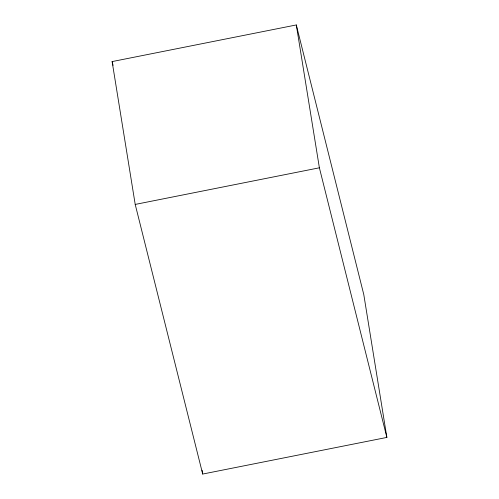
<?xml version="1.0" encoding="UTF-8"?>
<svg xmlns="http://www.w3.org/2000/svg" width="499" height="499" viewBox="0 0 499 499"><rect width="100%" height="100%" fill="white"/><g stroke="black" fill="none" stroke-linecap="round" stroke-linejoin="round"><path stroke-width="0.75" d="M112.125 61.577L296.3 24.95L363.79 294.572L386.875 437.423L202.7 474.05L135.21 204.428L112.125 61.577L113.073 65.35M135.21 204.428L319.385 167.801L386.875 437.423M296.3 24.95L319.385 167.801M202.083 470.208L202.7 474.05"/></g></svg>
